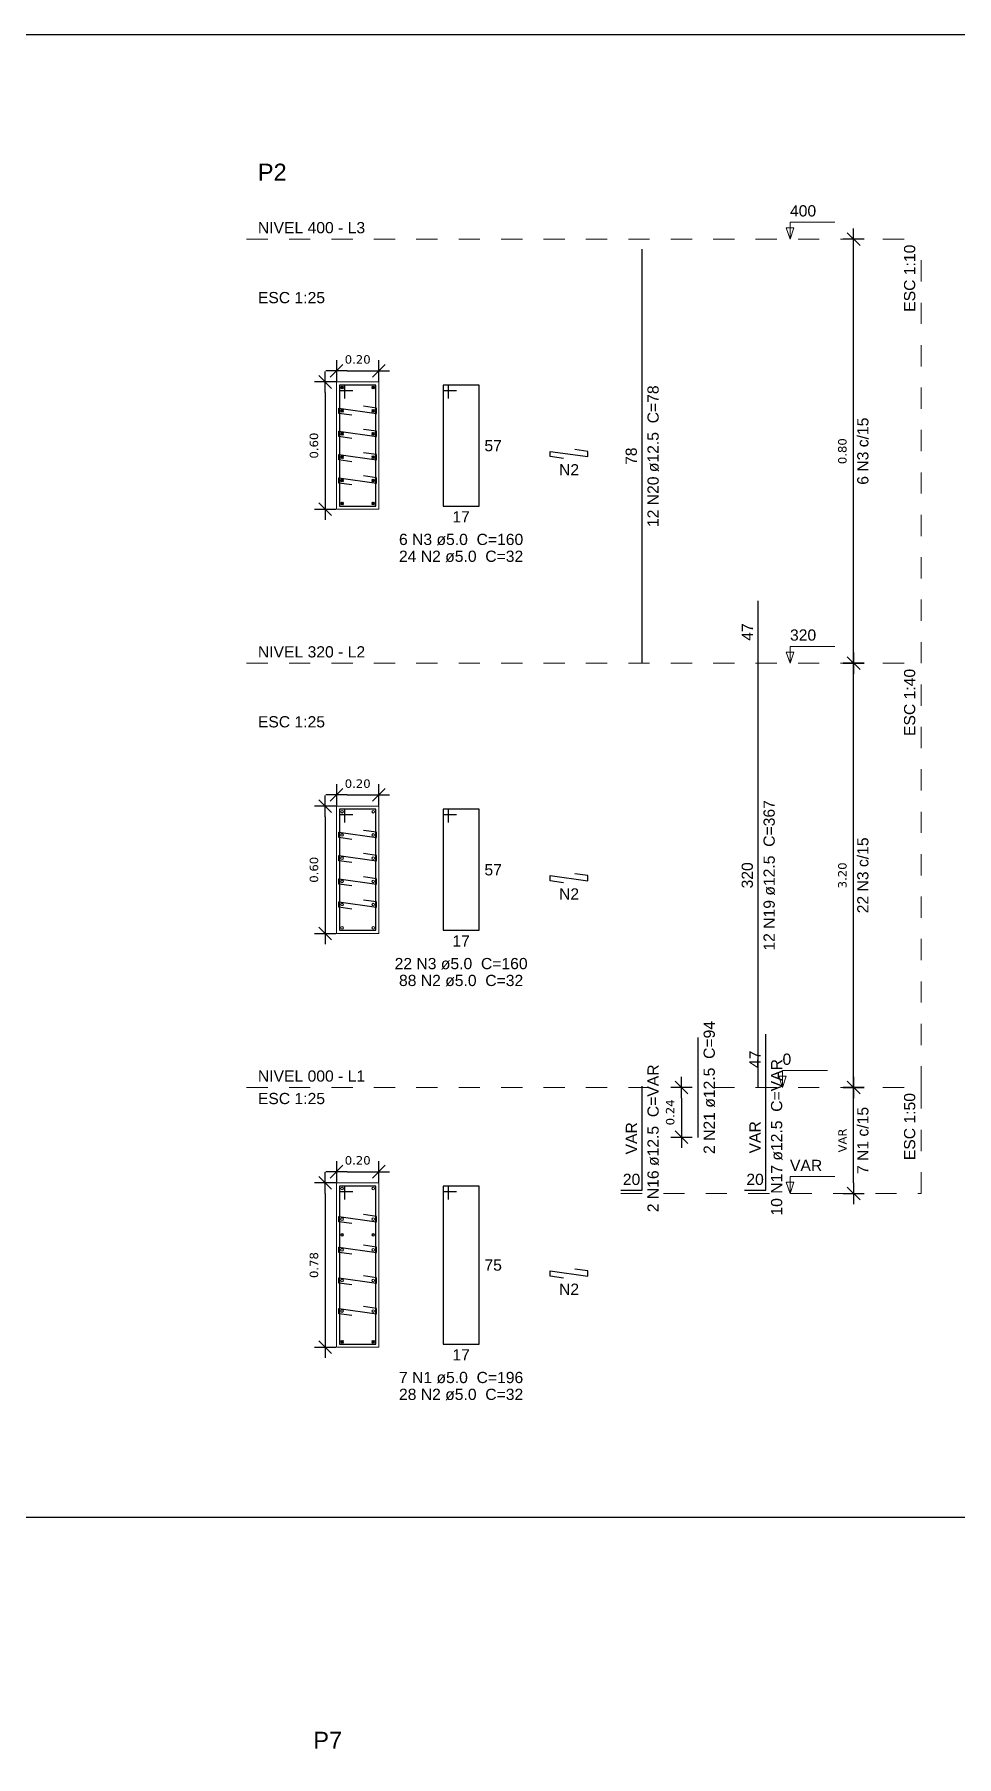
# Model space of a CAD drawing. Extents: x 25 to 1028, y -81 to 176.
# Drawn here: x 789.16 to 793.51, y 131.76 to 139.88 of the extents above; entities that cross this region are included whole.
import ezdxf

# ---------------------------------------------------------------- set-up
doc = ezdxf.new("R2010")
doc.units = 0
doc.header["$LTSCALE"] = 0.3
doc.header["$PDSIZE"] = 0.1
doc.linetypes.add('DOT2', pattern=[3.175, 0, -3.175])
doc.layers.get('0').update_dxf_attribs({"linetype": 'CONTINUOUS'})
doc.layers.get('Defpoints').update_dxf_attribs({"linetype": 'CONTINUOUS'})
doc.layers.add('ARQ-CTA-1_025', color=1, linetype='CONTINUOUS')
for name, color, linetype, lineweight in [('DT-Barras na forma', 2, 'CONTINUOUS', 30), ('DT-Barras no corte', 5, 'CONTINUOUS', 5), ('DT-Barras rebatidas', 2, 'CONTINUOUS', 30), ('DT-Forma', 5, 'CONTINUOUS', 5), ('DT-Pontilhado', 9, 'DOT2', 5), ('DT-Textos', 7, 'CONTINUOUS', 5), ('DT-Título', 3, 'CONTINUOUS', 20)]:
    doc.layers.add(name, color=color, linetype=linetype, lineweight=lineweight)
doc.layers.add('VPort', color=45, linetype='CONTINUOUS', plot=False)
doc.styles.add('Arial', font='arial.ttf')
doc.styles.add('FNDE Texto Cota 0025', font='verdana.ttf', dxfattribs={"height": 0.04})
doc.dimstyles.new('FNDE 1-0025', dxfattribs={"dimscale": 5, "dimtxt": 0.04, "dimasz": 0.01, "dimexe": 0.15, "dimexo": 0.15, "dimgap": 0.005, "dimtad": 1, "dimzin": 1, "dimdsep": 46, "dimtxsty": 'FNDE Texto Cota 0025', "dimblk": 'tic', "dimcen": 0.015, "dimdle": 0.15, "dimse1": 1, "dimse2": 1, "dimclrd": 251, "dimclre": 251, "dimclrt": 256, "dimaunit": 1, "dimadec": 3, "dimazin": 0, "dimtfac": 1, "dimtix": 1, "dimtmove": 2, "dimatfit": 3, "dimfxl": 0.15, "dimtvp": 1, "dimtolj": 1, "dimtzin": 0, "dimarcsym": 0})

# ---------------------------------------------------------------- blocks, each defined once
blk = doc.blocks.new('tic')
at = {"color": 251}
for p, q in [((-1, 0), (1, 0)), ((0, -1), (0, 1))]:
    blk.add_line(p, q, dxfattribs=at)
blk.add_line((-0.6, -0.6), (0.6, 0.6))
blk = doc.blocks.new('*D174')
at = {"layer": 'ARQ-CTA-1_025', "color": 251, "lineweight": -2}
blk.add_line((790.5289, 134.4147), (790.5289, 133.7397), dxfattribs=at)
at = {"layer": 'Defpoints', "color": 0}
for p in [(790.5818, 134.4647), (790.5289, 133.6897), (790.5818, 133.6897)]:
    blk.add_point(p, dxfattribs=at)
at = {"layer": 'ARQ-CTA-1_025', "color": 251, "lineweight": -2, "xscale": 0.05, "yscale": 0.05, "zscale": 0.05}
for p, rotation in [((790.5289, 134.4647), 90), ((790.5289, 133.6897), 270)]:
    blk.add_blockref('tic', p, dxfattribs=dict(at, rotation=rotation))
at = {"layer": 'ARQ-CTA-1_025', "insert": (790.4759, 134.0772), "char_height": 0.04, "attachment_point": 5, "rotation": 90, "style": 'FNDE Texto Cota 0025'}
blk.add_mtext('\\A1;0.78', dxfattribs=at)
blk = doc.blocks.new('*D175')
at = {"layer": 'ARQ-CTA-1_025', "color": 251, "lineweight": -2}
blk.add_line((790.6318, 134.5176), (790.7318, 134.5176), dxfattribs=at)
at = {"layer": 'Defpoints', "color": 0}
for p in [(790.5818, 134.4647), (790.7818, 134.5176), (790.7818, 134.4647)]:
    blk.add_point(p, dxfattribs=at)
at = {"layer": 'ARQ-CTA-1_025', "color": 251, "lineweight": -2, "xscale": 0.05, "yscale": 0.05, "zscale": 0.05, "rotation": 180}
blk.add_blockref('tic', (790.5818, 134.5176), dxfattribs=at)
at = {"layer": 'ARQ-CTA-1_025', "color": 251, "lineweight": -2, "xscale": 0.05, "yscale": 0.05, "zscale": 0.05}
blk.add_blockref('tic', (790.7818, 134.5176), dxfattribs=at)
at = {"layer": 'ARQ-CTA-1_025', "insert": (790.6818, 134.5706), "char_height": 0.04, "attachment_point": 5, "style": 'FNDE Texto Cota 0025'}
blk.add_mtext('\\A1;0.20', dxfattribs=at)
blk = doc.blocks.new('*D176')
at = {"layer": 'ARQ-CTA-1_025', "color": 251, "lineweight": -2}
blk.add_line((792.2085, 134.8647), (792.2085, 134.7297), dxfattribs=at)
at = {"layer": 'Defpoints', "color": 0}
for p in [(792.2879, 134.9147), (792.2085, 134.6797), (792.2879, 134.6797)]:
    blk.add_point(p, dxfattribs=at)
at = {"layer": 'ARQ-CTA-1_025', "color": 251, "lineweight": -2, "xscale": 0.05, "yscale": 0.05, "zscale": 0.05}
for p, rotation in [((792.2085, 134.9147), 90), ((792.2085, 134.6797), 270)]:
    blk.add_blockref('tic', p, dxfattribs=dict(at, rotation=rotation))
at = {"layer": 'ARQ-CTA-1_025', "insert": (792.1555, 134.7972), "char_height": 0.04, "attachment_point": 5, "rotation": 90, "style": 'FNDE Texto Cota 0025'}
blk.add_mtext('\\A1;0.24', dxfattribs=at)
blk = doc.blocks.new('*D177')
at = {"layer": 'ARQ-CTA-1_025', "color": 251, "lineweight": -2}
blk.add_line((793.0204, 134.4647), (793.0204, 134.8647), dxfattribs=at)
at = {"layer": 'Defpoints', "color": 0}
for p in [(793.0204, 134.9147), (793.0733, 134.9147), (793.0733, 134.4147)]:
    blk.add_point(p, dxfattribs=at)
at = {"layer": 'ARQ-CTA-1_025', "color": 251, "lineweight": -2, "xscale": 0.05, "yscale": 0.05, "zscale": 0.05}
for p, rotation in [((793.0204, 134.9147), 90), ((793.0204, 134.4147), 270)]:
    blk.add_blockref('tic', p, dxfattribs=dict(at, rotation=rotation))
at = {"layer": 'ARQ-CTA-1_025', "insert": (792.9674, 134.6647), "char_height": 0.04, "attachment_point": 5, "rotation": 90, "style": 'FNDE Texto Cota 0025'}
blk.add_mtext('\\A1;VAR', dxfattribs=at)
blk = doc.blocks.new('*D178')
at = {"layer": 'ARQ-CTA-1_025', "color": 251, "lineweight": -2}
blk.add_line((790.5289, 136.191), (790.5289, 135.691), dxfattribs=at)
at = {"layer": 'Defpoints', "color": 0}
for p in [(790.5818, 136.241), (790.5289, 135.641), (790.5818, 135.641)]:
    blk.add_point(p, dxfattribs=at)
at = {"layer": 'ARQ-CTA-1_025', "color": 251, "lineweight": -2, "xscale": 0.05, "yscale": 0.05, "zscale": 0.05}
for p, rotation in [((790.5289, 136.241), 90), ((790.5289, 135.641), 270)]:
    blk.add_blockref('tic', p, dxfattribs=dict(at, rotation=rotation))
at = {"layer": 'ARQ-CTA-1_025', "insert": (790.4759, 135.941), "char_height": 0.04, "attachment_point": 5, "rotation": 90, "style": 'FNDE Texto Cota 0025'}
blk.add_mtext('\\A1;0.60', dxfattribs=at)
blk = doc.blocks.new('*D179')
at = {"layer": 'ARQ-CTA-1_025', "color": 251, "lineweight": -2}
blk.add_line((790.6318, 136.294), (790.7318, 136.294), dxfattribs=at)
at = {"layer": 'Defpoints', "color": 0}
for p in [(790.7818, 136.294), (790.5818, 136.241), (790.7818, 136.241)]:
    blk.add_point(p, dxfattribs=at)
at = {"layer": 'ARQ-CTA-1_025', "color": 251, "lineweight": -2, "xscale": 0.05, "yscale": 0.05, "zscale": 0.05, "rotation": 180}
blk.add_blockref('tic', (790.5818, 136.294), dxfattribs=at)
at = {"layer": 'ARQ-CTA-1_025', "color": 251, "lineweight": -2, "xscale": 0.05, "yscale": 0.05, "zscale": 0.05}
blk.add_blockref('tic', (790.7818, 136.294), dxfattribs=at)
at = {"layer": 'ARQ-CTA-1_025', "insert": (790.6818, 136.3469), "char_height": 0.04, "attachment_point": 5, "style": 'FNDE Texto Cota 0025'}
blk.add_mtext('\\A1;0.20', dxfattribs=at)
blk = doc.blocks.new('*D180')
at = {"layer": 'ARQ-CTA-1_025', "color": 251, "lineweight": -2}
blk.add_line((793.0204, 134.9647), (793.0204, 136.8647), dxfattribs=at)
at = {"layer": 'Defpoints', "color": 0}
for p in [(793.0204, 136.9147), (793.0733, 136.9147), (793.0733, 134.9147)]:
    blk.add_point(p, dxfattribs=at)
at = {"layer": 'ARQ-CTA-1_025', "color": 251, "lineweight": -2, "xscale": 0.05, "yscale": 0.05, "zscale": 0.05}
for p, rotation in [((793.0204, 136.9147), 90), ((793.0204, 134.9147), 270)]:
    blk.add_blockref('tic', p, dxfattribs=dict(at, rotation=rotation))
at = {"layer": 'ARQ-CTA-1_025', "insert": (792.9674, 135.9147), "char_height": 0.04, "attachment_point": 5, "rotation": 90, "style": 'FNDE Texto Cota 0025'}
blk.add_mtext('\\A1;3.20', dxfattribs=at)
blk = doc.blocks.new('*D181')
at = {"layer": 'ARQ-CTA-1_025', "color": 251, "lineweight": -2}
blk.add_line((790.5289, 138.191), (790.5289, 137.691), dxfattribs=at)
at = {"layer": 'Defpoints', "color": 0}
for p in [(790.5818, 138.241), (790.5289, 137.641), (790.5818, 137.641)]:
    blk.add_point(p, dxfattribs=at)
at = {"layer": 'ARQ-CTA-1_025', "color": 251, "lineweight": -2, "xscale": 0.05, "yscale": 0.05, "zscale": 0.05}
for p, rotation in [((790.5289, 138.241), 90), ((790.5289, 137.641), 270)]:
    blk.add_blockref('tic', p, dxfattribs=dict(at, rotation=rotation))
at = {"layer": 'ARQ-CTA-1_025', "insert": (790.4759, 137.941), "char_height": 0.04, "attachment_point": 5, "rotation": 90, "style": 'FNDE Texto Cota 0025'}
blk.add_mtext('\\A1;0.60', dxfattribs=at)
blk = doc.blocks.new('*D182')
at = {"layer": 'ARQ-CTA-1_025', "color": 251, "lineweight": -2}
blk.add_line((790.6318, 138.294), (790.7318, 138.294), dxfattribs=at)
at = {"layer": 'Defpoints', "color": 0}
for p in [(790.7818, 138.294), (790.5818, 138.241), (790.7818, 138.241)]:
    blk.add_point(p, dxfattribs=at)
at = {"layer": 'ARQ-CTA-1_025', "color": 251, "lineweight": -2, "xscale": 0.05, "yscale": 0.05, "zscale": 0.05, "rotation": 180}
blk.add_blockref('tic', (790.5818, 138.294), dxfattribs=at)
at = {"layer": 'ARQ-CTA-1_025', "color": 251, "lineweight": -2, "xscale": 0.05, "yscale": 0.05, "zscale": 0.05}
blk.add_blockref('tic', (790.7818, 138.294), dxfattribs=at)
at = {"layer": 'ARQ-CTA-1_025', "insert": (790.6818, 138.3469), "char_height": 0.04, "attachment_point": 5, "style": 'FNDE Texto Cota 0025'}
blk.add_mtext('\\A1;0.20', dxfattribs=at)
blk = doc.blocks.new('*D183')
at = {"layer": 'ARQ-CTA-1_025', "color": 251, "lineweight": -2}
blk.add_line((793.0204, 136.9647), (793.0204, 138.8647), dxfattribs=at)
at = {"layer": 'Defpoints', "color": 0}
for p in [(793.0204, 138.9147), (793.0733, 138.9147), (793.0733, 136.9147)]:
    blk.add_point(p, dxfattribs=at)
at = {"layer": 'ARQ-CTA-1_025', "color": 251, "lineweight": -2, "xscale": 0.05, "yscale": 0.05, "zscale": 0.05}
for p, rotation in [((793.0204, 138.9147), 90), ((793.0204, 136.9147), 270)]:
    blk.add_blockref('tic', p, dxfattribs=dict(at, rotation=rotation))
at = {"layer": 'ARQ-CTA-1_025', "insert": (792.9674, 137.9147), "char_height": 0.04, "attachment_point": 5, "rotation": 90, "style": 'FNDE Texto Cota 0025'}
blk.add_mtext('\\A1;0.80', dxfattribs=at)

msp = doc.modelspace()

# ---------------------------------------------------------------- linework, layer by layer
at = {"layer": 'DT-Barras na forma'}
for p, q in [((790.62180179, 138.22604194), (790.59680179, 138.22604193)), ((790.59680179, 138.22604193), (790.5968018, 137.65604193)), ((790.76680198, 138.22604193), (790.59680198, 138.22604187)), ((790.59680198, 138.22604187), (790.59680198, 138.20104187)), ((790.59680198, 138.20104187), (790.65930198, 138.20104187)), ((790.62180177, 138.16354194), (790.62180179, 138.22604194)), ((790.7668018, 137.65604193), (790.76680198, 138.22604193)), ((790.59305186, 138.09279197), (790.59305187, 138.11779197)), ((790.59305187, 138.11779197), (790.77055188, 138.09279204)), ((790.77055189, 138.11779204), (790.70866273, 138.12650882)), ((790.77055188, 138.09279204), (790.77055189, 138.11779204)), ((790.65494102, 138.08407519), (790.59305186, 138.09279197)), ((790.59305186, 137.98329197), (790.59305187, 138.00829197)), ((790.65494102, 137.97457519), (790.59305186, 137.98329197)), ((790.59305187, 138.00829197), (790.77055188, 137.98329204)), ((790.77055189, 138.00829204), (790.70866273, 138.01700882)), ((790.77055188, 137.98329204), (790.77055189, 138.00829204)), ((790.59305186, 137.87379197), (790.59305187, 137.89879197)), ((790.65494102, 137.86507519), (790.59305186, 137.87379197)), ((790.59305187, 137.89879197), (790.77055188, 137.87379204)), ((790.77055189, 137.89879204), (790.70866273, 137.90750882)), ((790.77055188, 137.87379204), (790.77055189, 137.89879204)), ((790.77055189, 137.78929204), (790.70866273, 137.79800882)), ((790.59305186, 137.76429197), (790.59305187, 137.78929197)), ((790.65494102, 137.75557519), (790.59305186, 137.76429197)), ((790.59305187, 137.78929197), (790.77055188, 137.76429204)), ((790.77055188, 137.76429204), (790.77055189, 137.78929204)), ((790.5968018, 137.65604193), (790.7668018, 137.65604193)), ((790.62180179, 136.22604194), (790.59680179, 136.22604193)), ((790.59680179, 136.22604193), (790.5968018, 135.65604193)), ((790.76680198, 136.22604193), (790.59680198, 136.22604187)), ((790.59680198, 136.22604187), (790.59680198, 136.20104187)), ((790.59680198, 136.20104187), (790.65930198, 136.20104187)), ((790.62180177, 136.16354194), (790.62180179, 136.22604194)), ((790.7668018, 135.65604193), (790.76680198, 136.22604193)), ((790.59305186, 136.09279197), (790.59305187, 136.11779197)), ((790.65494102, 136.08407519), (790.59305186, 136.09279197)), ((790.59305187, 136.11779197), (790.77055188, 136.09279204)), ((790.77055189, 136.11779204), (790.70866273, 136.12650882)), ((790.77055188, 136.09279204), (790.77055189, 136.11779204)), ((790.59305186, 135.98329197), (790.59305187, 136.00829197)), ((790.59305187, 136.00829197), (790.77055188, 135.98329204)), ((790.77055189, 136.00829204), (790.70866273, 136.01700882)), ((790.77055188, 135.98329204), (790.77055189, 136.00829204)), ((790.65494102, 135.97457519), (790.59305186, 135.98329197)), ((790.59305186, 135.87379197), (790.59305187, 135.89879197)), ((790.65494102, 135.86507519), (790.59305186, 135.87379197)), ((790.59305187, 135.89879197), (790.77055188, 135.87379204)), ((790.77055189, 135.89879204), (790.70866273, 135.90750882)), ((790.77055188, 135.87379204), (790.77055189, 135.89879204)), ((790.59305186, 135.76429197), (790.59305187, 135.78929197)), ((790.65494102, 135.75557519), (790.59305186, 135.76429197)), ((790.59305187, 135.78929197), (790.77055188, 135.76429204)), ((790.77055189, 135.78929204), (790.70866273, 135.79800882)), ((790.77055188, 135.76429204), (790.77055189, 135.78929204)), ((790.5968018, 135.65604193), (790.7668018, 135.65604193)), ((790.62180179, 134.44966694), (790.59680179, 134.44966693)), ((790.59680179, 134.44966693), (790.5968018, 133.70466693)), ((790.76680204, 134.44966693), (790.59680204, 134.44966687)), ((790.59680204, 134.44966687), (790.59680205, 134.42466687)), ((790.59680205, 134.42466687), (790.65930205, 134.42466687)), ((790.62180177, 134.38716694), (790.62180179, 134.44966694)), ((790.7668018, 133.70466693), (790.76680204, 134.44966693)), ((790.59305186, 134.28141697), (790.59305187, 134.30641697)), ((790.59305187, 134.30641697), (790.77055188, 134.28141704)), ((790.77055189, 134.30641704), (790.70866273, 134.31513382)), ((790.77055188, 134.28141704), (790.77055189, 134.30641704)), ((790.65494102, 134.27270019), (790.59305186, 134.28141697)), ((790.59305186, 134.13691697), (790.59305187, 134.16191697)), ((790.59305187, 134.16191697), (790.77055188, 134.13691704)), ((790.77055189, 134.16191704), (790.70866273, 134.17063382)), ((790.77055188, 134.13691704), (790.77055189, 134.16191704)), ((790.65494102, 134.12820019), (790.59305186, 134.13691697)), ((790.59305186, 133.99241697), (790.59305187, 134.01741697)), ((790.65494102, 133.98370019), (790.59305186, 133.99241697)), ((790.59305187, 134.01741697), (790.77055188, 133.99241704)), ((790.77055189, 134.01741704), (790.70866273, 134.02613382)), ((790.77055188, 133.99241704), (790.77055189, 134.01741704)), ((790.59305186, 133.84791697), (790.59305187, 133.87291697)), ((790.65494102, 133.83920019), (790.59305186, 133.84791697)), ((790.59305187, 133.87291697), (790.77055188, 133.84791704)), ((790.77055189, 133.87291704), (790.70866273, 133.88163382)), ((790.77055188, 133.84791704), (790.77055189, 133.87291704)), ((790.5968018, 133.70466693), (790.7668018, 133.70466693))]:
    msp.add_line(p, q, dxfattribs=at)
at = {"layer": 'DT-Barras no corte'}
for p, q in [((790.60180177, 138.20854194), (790.61430177, 138.22104194)), ((790.60180177, 138.22104194), (790.61430177, 138.20854194)), ((790.74930177, 138.20854194), (790.76180177, 138.22104194)), ((790.74930177, 138.22104194), (790.76180177, 138.20854194)), ((790.60180177, 138.09904194), (790.61430177, 138.11154194)), ((790.60180177, 138.11154194), (790.61430177, 138.09904194)), ((790.74930177, 138.09904194), (790.76180177, 138.11154194)), ((790.74930177, 138.11154194), (790.76180177, 138.09904194)), ((790.60180177, 137.98954194), (790.61430177, 138.00204194)), ((790.60180177, 138.00204194), (790.61430177, 137.98954194)), ((790.74930177, 137.98954194), (790.76180177, 138.00204194)), ((790.74930177, 138.00204194), (790.76180177, 137.98954194)), ((790.60180177, 137.88004194), (790.61430177, 137.89254194)), ((790.60180177, 137.89254194), (790.61430177, 137.88004194)), ((790.74930177, 137.88004194), (790.76180177, 137.89254194)), ((790.74930177, 137.89254194), (790.76180177, 137.88004194)), ((790.60180177, 137.77054194), (790.61430177, 137.78304194)), ((790.60180177, 137.78304194), (790.61430177, 137.77054194)), ((790.74930177, 137.77054194), (790.76180177, 137.78304194)), ((790.74930177, 137.78304194), (790.76180177, 137.77054194)), ((790.60180177, 137.66104194), (790.61430177, 137.67354194)), ((790.60180177, 137.67354194), (790.61430177, 137.66104194)), ((790.74930177, 137.66104194), (790.76180177, 137.67354194)), ((790.74930177, 137.67354194), (790.76180177, 137.66104194)), ((790.60055177, 134.21941694), (790.61555177, 134.21941694)), ((790.74805177, 134.21941694), (790.76305177, 134.21941694)), ((790.60180177, 133.70966694), (790.61430177, 133.72216694)), ((790.60180177, 133.72216694), (790.61430177, 133.70966694)), ((790.74930177, 133.70966694), (790.76180177, 133.72216694)), ((790.74930177, 133.72216694), (790.76180177, 133.70966694))]:
    msp.add_line(p, q, dxfattribs=at)
for centre in [(790.60805177, 138.21479194), (790.75555177, 138.21479194), (790.60805177, 138.10529194), (790.75555177, 138.10529194), (790.60805177, 137.99579194), (790.75555177, 137.99579194), (790.60805177, 137.88629194), (790.75555177, 137.88629194), (790.60805177, 137.77679194), (790.75555177, 137.77679194), (790.60805177, 137.66729194), (790.75555177, 137.66729194), (790.60805177, 136.21479194), (790.75555177, 136.21479194), (790.60805177, 136.10529194), (790.75555177, 136.10529194), (790.60805177, 135.99579194), (790.75555177, 135.99579194), (790.60805177, 135.88629194), (790.75555177, 135.88629194), (790.60805177, 135.77679194), (790.75555177, 135.77679194), (790.60805177, 135.66729194), (790.75555177, 135.66729194), (790.60805177, 134.43841694), (790.75555177, 134.43841694), (790.60805177, 134.29391694), (790.75555177, 134.29391694), (790.60805177, 134.21941694), (790.75555177, 134.21941694), (790.60805177, 134.14941694), (790.75555177, 134.14941694), (790.60805177, 134.00491694), (790.75555177, 134.00491694), (790.60805177, 133.86041694), (790.75555177, 133.86041694), (790.60805177, 133.71591694), (790.75555177, 133.71591694)]:
    msp.add_circle(centre, 0.00625, dxfattribs=at)
at = {"layer": 'DT-Barras rebatidas'}
for p, q in [((792.02316252, 136.91474194), (792.02316315, 138.86724194)), ((791.10950179, 138.22604194), (791.08450179, 138.22604193)), ((791.08450179, 138.22604193), (791.0845018, 137.65604193)), ((791.25450198, 138.22604193), (791.08450198, 138.22604187)), ((791.08450198, 138.22604187), (791.08450198, 138.20104187)), ((791.08450198, 138.20104187), (791.14700198, 138.20104187)), ((791.10950177, 138.16354194), (791.10950179, 138.22604194)), ((791.2545018, 137.65604193), (791.25450198, 138.22604193)), ((791.58973761, 137.88882947), (791.58973762, 137.91382947)), ((791.65162677, 137.88011269), (791.58973761, 137.88882947)), ((791.58973762, 137.91382947), (791.76723763, 137.88882954)), ((791.76723764, 137.91382954), (791.70534848, 137.92254632)), ((791.76723763, 137.88882954), (791.76723764, 137.91382954)), ((791.0845018, 137.65604193), (791.2545018, 137.65604193)), ((792.57031317, 136.91474194), (792.57031327, 137.20902714)), ((792.57031252, 134.91474194), (792.57031317, 136.91474194)), ((791.10950179, 136.22604194), (791.08450179, 136.22604193)), ((791.08450179, 136.22604193), (791.0845018, 135.65604193)), ((791.25450198, 136.22604193), (791.08450198, 136.22604187)), ((791.08450198, 136.22604187), (791.08450198, 136.20104187)), ((791.08450198, 136.20104187), (791.14700198, 136.20104187)), ((791.10950177, 136.16354194), (791.10950179, 136.22604194)), ((791.2545018, 135.65604193), (791.25450198, 136.22604193)), ((791.58973761, 135.88882947), (791.58973762, 135.91382947)), ((791.65162677, 135.88011269), (791.58973761, 135.88882947)), ((791.58973762, 135.91382947), (791.76723763, 135.88882954)), ((791.76723764, 135.91382954), (791.70534848, 135.92254632)), ((791.76723763, 135.88882954), (791.76723764, 135.91382954)), ((791.0845018, 135.65604193), (791.2545018, 135.65604193)), ((792.28791252, 134.67931369), (792.28791267, 135.15017001)), ((792.60561268, 134.92974194), (792.60561276, 135.1651701)), ((792.02316252, 134.42974194), (792.02316268, 134.92024194)), ((792.60561252, 134.42974194), (792.60561268, 134.92974194)), ((791.10950179, 134.44966694), (791.08450179, 134.44966693)), ((791.08450179, 134.44966693), (791.0845018, 133.70466693)), ((791.25450204, 134.44966693), (791.08450204, 134.44966687)), ((791.08450204, 134.44966687), (791.08450205, 134.42466687)), ((791.08450205, 134.42466687), (791.14700205, 134.42466687)), ((791.10950177, 134.38716694), (791.10950179, 134.44966694)), ((791.2545018, 133.70466693), (791.25450204, 134.44966693)), ((791.92316252, 134.42974194), (792.02316252, 134.42974194)), ((792.50561252, 134.42974194), (792.60561252, 134.42974194)), ((791.76723764, 134.04995454), (791.70534848, 134.05867132)), ((791.58973761, 134.02495447), (791.58973762, 134.04995447)), ((791.65162677, 134.01623769), (791.58973761, 134.02495447)), ((791.58973762, 134.04995447), (791.76723763, 134.02495454)), ((791.76723763, 134.02495454), (791.76723764, 134.04995454)), ((791.0845018, 133.70466693), (791.2545018, 133.70466693))]:
    msp.add_line(p, q, dxfattribs=at)
at = {"layer": 'DT-Forma'}
for points in [[(790.58180177, 137.64104194), (790.58180177, 138.24104194), (790.78180177, 138.24104194), (790.78180177, 137.64104194), (790.58180177, 137.64104194)], [(790.58180177, 135.64104194), (790.58180177, 136.24104194), (790.78180177, 136.24104194), (790.78180177, 135.64104194), (790.58180177, 135.64104194)], [(790.58180177, 133.68966694), (790.58180177, 134.46466694), (790.78180177, 134.46466694), (790.78180177, 133.68966694), (790.58180177, 133.68966694)]]:
    msp.add_lwpolyline(points, close=True, dxfattribs=at)
at = {"layer": 'DT-Pontilhado', "ltscale": 0.05}
for p, q in [((790.15820177, 138.91474194), (793.33808752, 138.91474194)), ((793.33808752, 136.91474194), (793.33808752, 138.91474194)), ((790.15820177, 136.91474194), (793.33808752, 136.91474194)), ((793.33808752, 134.91474194), (793.33808752, 136.91474194)), ((790.15820177, 134.91474194), (793.33808752, 134.91474194)), ((793.33808752, 134.41474194), (793.33808752, 134.91474194)), ((791.92316252, 134.41474194), (793.33808752, 134.41474194))]:
    msp.add_line(p, q, dxfattribs=at)
at = {"layer": 'DT-Textos'}
for points in [[(792.73798752, 138.96769194), (792.72033752, 138.91474194), (792.70268752, 138.96769194), (792.73798752, 138.96769194)], [(792.73798752, 136.96769194), (792.72033752, 136.91474194), (792.70268752, 136.96769194), (792.73798752, 136.96769194)], [(792.70268752, 134.96769194), (792.68503752, 134.91474194), (792.66738752, 134.96769194), (792.70268752, 134.96769194)], [(792.73798752, 134.46769194), (792.72033752, 134.41474194), (792.70268752, 134.46769194), (792.73798752, 134.46769194)]]:
    msp.add_lwpolyline(points, close=True, dxfattribs=at)
for points in [[(792.72033752, 138.91474194), (792.72033752, 138.99416694), (792.93213752, 138.99416694)], [(792.72033752, 136.91474194), (792.72033752, 136.99416694), (792.93213752, 136.99416694)], [(792.68503752, 134.91474194), (792.68503752, 134.99416694), (792.89683752, 134.99416694)], [(792.72033752, 134.41474194), (792.72033752, 134.49416694), (792.93213752, 134.49416694)]]:
    msp.add_lwpolyline(points, dxfattribs=at)
at = {"layer": 'VPort'}
msp.add_line((785.41814783, 132.88848596), (805.10047234, 132.88848596), dxfattribs=at)
msp.add_lwpolyline([(784.80967722, 139.87959646), (808.9966287, 139.87959646), (808.9966287, 119.68049125), (784.80967722, 119.68049125)], close=True, dxfattribs=at)

# ---------------------------------------------------------------- texts
at = {"layer": 'DT-Barras na forma', "color": 7, "char_height": 0.05295, "attachment_point": 8, "rotation": 90.000210459, "line_spacing_factor": 0.9, "style": 'Arial'}
for s, insert, width in [('6 N3 c/15', (793.09081102, 137.91474194), 0.57186), ('22 N3 c/15', (793.09081102, 135.91474194), 0.6354), ('7 N1 c/15', (793.09081102, 134.66474194), 0.57186)]:
    msp.add_mtext(s, dxfattribs=dict(at, insert=insert, width=width))
at = {"layer": 'DT-Barras rebatidas', "color": 7, "char_height": 0.05295, "attachment_point": 8, "rotation": 90.000210459, "line_spacing_factor": 0.9, "style": 'Arial'}
for s, insert, width in [('12 N20 ø12.5  C=78', (792.10252827, 137.89086695), 1.14372), ('78', (791.99883934, 137.89099195), 0.22708), ('47', (792.54598972, 137.06188455), 0.22708), ('12 N19 ø12.5  C=367', (792.64977827, 135.91461695), 1.20726), ('320', (792.54598934, 135.91474195), 0.29062), ('2 N21 ø12.5  C=94', (792.36727827, 134.91461695), 1.08018), ('47', (792.58128922, 135.04745603), 0.22708), ('10 N17 ø12.5  C=VAR', (792.68502827, 134.67961695), 1.20726), ('2 N16 ø12.5  C=VAR', (792.10252827, 134.67486695), 1.14372), ('VAR', (791.9988391, 134.67499195), 0.29062), ('VAR', (792.5812891, 134.67974195), 0.29062)]:
    msp.add_mtext(s, dxfattribs=dict(at, insert=insert, width=width))
at = {"layer": 'DT-Barras rebatidas', "color": 7, "char_height": 0.05295, "line_spacing_factor": 0.9, "style": 'Arial'}
for s, insert, width, attachment_point in [('57', (791.2795081, 137.96751693), 0.22708, 1), ('N2', (791.67850177, 137.80059044), 0.12708, 8), ('17', (791.1695018, 137.63171843), 0.22708, 2), ('6 N3 ø5.0  C=160', (791.16950177, 137.47084044), 1.01664, 8), ('24 N2 ø5.0  C=32', (791.16950177, 137.39134044), 1.01664, 8), ('57', (791.27950745, 135.96751693), 0.22708, 1), ('N2', (791.67850177, 135.80059044), 0.12708, 8), ('17', (791.1695018, 135.63171843), 0.22708, 2), ('22 N3 ø5.0  C=160', (791.16950177, 135.47084044), 1.08018, 8), ('88 N2 ø5.0  C=32', (791.16950177, 135.39134044), 1.01664, 8), ('20', (791.97316252, 134.45406544), 0.22708, 8), ('20', (792.55561252, 134.45406544), 0.22708, 8), ('75', (791.27950687, 134.10364193), 0.22708, 1), ('N2', (791.67850177, 133.93684044), 0.12708, 8), ('17', (791.1695018, 133.68034343), 0.22708, 2), ('7 N1 ø5.0  C=196', (791.16950177, 133.51934044), 1.01664, 8), ('28 N2 ø5.0  C=32', (791.16950177, 133.43984044), 1.01664, 8)]:
    msp.add_mtext(s, dxfattribs=dict(at, insert=insert, width=width, attachment_point=attachment_point))
at = {"layer": 'DT-Textos', "char_height": 0.05295, "attachment_point": 7, "line_spacing_factor": 0.798, "style": 'Arial'}
for s, insert, width in [('400', (792.72025177, 139.02059044), 0.19062), ('NIVEL 400 - L3', (790.21125177, 138.94134044), 0.88956), ('ESC 1:25', (790.21125177, 138.61159044), 0.50832), ('320', (792.72025177, 137.02059044), 0.19062), ('NIVEL 320 - L2', (790.21125177, 136.94134044), 0.88956), ('ESC 1:25', (790.21125177, 136.61159044), 0.50832), ('0', (792.68500177, 135.02059044), 0.06354), ('NIVEL 000 - L1', (790.21125177, 134.94134044), 0.88956), ('ESC 1:25', (790.21125177, 134.83534044), 0.50832), ('VAR', (792.72025177, 134.52059044), 0.19062)]:
    msp.add_mtext(s, dxfattribs=dict(at, insert=insert, width=width))
at = {"layer": 'DT-Textos', "char_height": 0.05295, "width": 0.50832, "attachment_point": 9, "rotation": 90.000210459, "line_spacing_factor": 0.798, "style": 'Arial'}
for s, insert in [('ESC 1:10', (793.31152827, 138.88836694)), ('ESC 1:40', (793.31152827, 136.88836694)), ('ESC 1:50', (793.31152827, 134.88836694))]:
    msp.add_mtext(s, dxfattribs=dict(at, insert=insert))
at = {"layer": 'DT-Título', "char_height": 0.079425, "width": 0.19062, "attachment_point": 7, "line_spacing_factor": 0.798, "style": 'Arial'}
for s, insert in [('P2', (790.21125177, 139.19088582)), ('P7', (790.47281592, 131.79725982))]:
    msp.add_mtext(s, dxfattribs=dict(at, insert=insert))

# ---------------------------------------------------------------- dimensions: what is measured, and where the dimension line sits
at = {"layer": 'ARQ-CTA-1_025'}
for base, p1, p2, text, picture, middle in [((793.02038752, 138.91474194), (793.07333752, 136.91474194), (793.07333752, 138.91474194), '0.80', '*D183', (792.96743752, 137.91474194)), ((793.02038752, 136.91474194), (793.07333752, 134.91474194), (793.07333752, 136.91474194), '3.20', '*D180', (792.96743752, 135.91474194)), ((793.02038752, 134.91474194), (793.07333752, 134.41474194), (793.07333752, 134.91474194), 'VAR', '*D177', (792.96743752, 134.66474194))]:
    dim = msp.add_linear_dim(base=base, p1=p1, p2=p2, angle=90, text=text, dimstyle='FNDE 1-0025', dxfattribs=at)
    dim.commit()
    dim.dimension.update_dxf_attribs({"geometry": picture, "text_midpoint": middle, "dimtype": 160})
for base, p1, p2, picture, middle in [((790.78180177, 138.29399194), (790.58180177, 138.24104194), (790.78180177, 138.24104194), '*D182', (790.68180177, 138.34694194)), ((790.78180177, 136.29399194), (790.58180177, 136.24104194), (790.78180177, 136.24104194), '*D179', (790.68180177, 136.34694194)), ((790.78180177, 134.51761694), (790.58180177, 134.46466694), (790.78180177, 134.46466694), '*D175', (790.68180177, 134.57056694))]:
    dim = msp.add_linear_dim(base=base, p1=p1, p2=p2, dimstyle='FNDE 1-0025', dxfattribs=at)
    dim.commit()
    dim.dimension.update_dxf_attribs({"geometry": picture, "text_midpoint": middle, "dimtype": 160})
for base, p1, p2, picture, middle in [((790.52885177, 137.64104194), (790.58180177, 138.24104194), (790.58180177, 137.64104194), '*D181', (790.47590177, 137.94104194)), ((790.52885177, 135.64104194), (790.58180177, 136.24104194), (790.58180177, 135.64104194), '*D178', (790.47590177, 135.94104194)), ((792.2084875164, 134.6797419402), (792.2879125164, 134.9147419402), (792.2879125164, 134.6797419402), '*D176', (792.1555375164, 134.7972419402)), ((790.5288517664, 133.6896669402), (790.5818017664, 134.4646669402), (790.5818017664, 133.6896669402), '*D174', (790.4759017664, 134.0771669402))]:
    dim = msp.add_linear_dim(base=base, p1=p1, p2=p2, angle=90, dimstyle='FNDE 1-0025', dxfattribs=at)
    dim.commit()
    dim.dimension.update_dxf_attribs({"geometry": picture, "text_midpoint": middle, "dimtype": 160})

doc.saveas('drawing.dxf')
